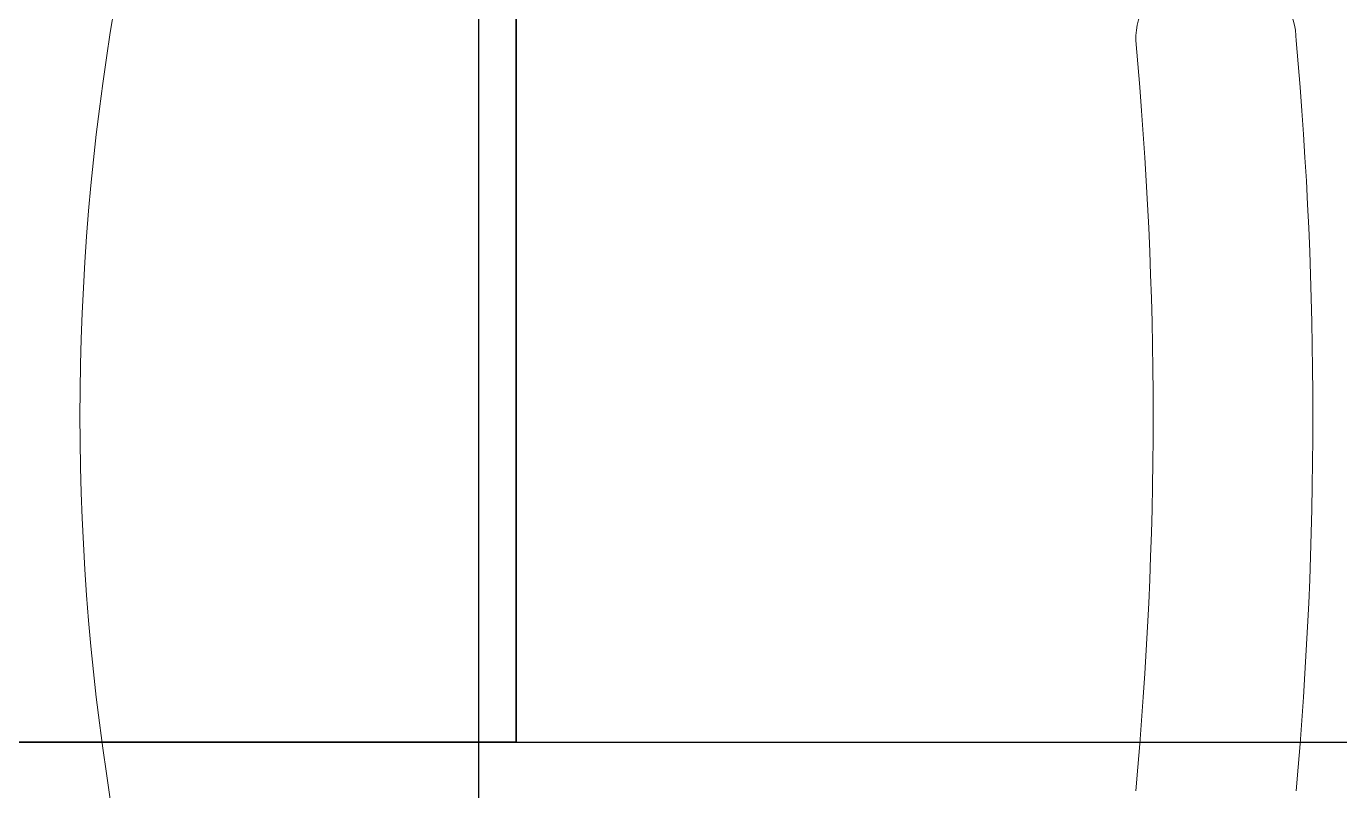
# Model space of a CAD drawing. Extents: x -12260 to 57327, y -29287 to 19916.
# Drawn here: x 48278 to 48853, y 4319 to 4654 of the extents above; entities that cross this region are included whole.
import ezdxf
from ezdxf.enums import TextEntityAlignment as Align

# ---------------------------------------------------------------- set-up
doc = ezdxf.new("R2010")
doc.units = 0
doc.header["$LTSCALE"] = 0.25
doc.linetypes.add('DASHDOT', pattern=[25.4, 12.7, -6.35, 0, -6.35])
doc.layers.add('01-First Floor$0$FALSE CEILING', color=251, linetype='Continuous')
for name, color, linetype, lineweight in [('01-First Floor$0$LOADING', 253, 'Continuous', 5), ('E-LITE-CIRC-NUMB', 6, 'Continuous', 25), ('E-LITE-CLNG', 150, 'Continuous', 35), ('E-LITE-CLNG-CNDT', 6, 'DASHDOT', 35), ('E-LITE-CTRL', 6, 'Continuous', 25), ('E-LITE-IDEN', 6, 'Continuous', 25)]:
    doc.layers.add(name, color=color, linetype=linetype, lineweight=lineweight)
doc.styles.add('DC_SIMPLEX', font='SIMPLEX.shx', dxfattribs={"width": 0.7})

# ---------------------------------------------------------------- blocks, each defined once
blk = doc.blocks.new('01-First Floor$0$GF21018-P')
at = {"color": 0}
for centre, radius, start, end in [((-0.0001, -0.52948), 1.06948, 80.36712, 99.63288), ((0, 1.84674), 1.77674, 264.69456, 275.30527), ((0.16409, 0.0425), 0.03511, 270, 90), ((0, 1.83136), 1.83136, 264.85322, 275.14698)]:
    blk.add_arc(centre, radius, start, end, dxfattribs=at)
blk = doc.blocks.new('01-First Floor')
at = {"layer": '01-First Floor$0$FALSE CEILING', "linetype": 'Continuous'}
for p, q in [((48476, 2540), (48476, 5435)), ((45476, 4340), (48976, 4340))]:
    blk.add_line(p, q, dxfattribs=at)
at = {"layer": '01-First Floor$0$LOADING', "extrusion": (7.77426e-06, -2.24021e-05, 1), "xscale": 1000, "yscale": 1000, "zscale": 1000, "rotation": 89.99858924494788}
blk.add_blockref('01-First Floor$0$GF21018-P', (48841.38, 4483.04, 0.15), dxfattribs=at)
blk = doc.blocks.new('*U16')
blk.add_lwpolyline([(-300, 300), (-300, -300), (300, -300), (300, 300)], close=True)
at = {"layer": 'E-LITE-CIRC-NUMB', "style": 'DC_SIMPLEX', "width": 0.7, "flags": 8}
blk.add_attdef('CIRCUIT', text='', height=200, rotation=0, dxfattribs=at).set_placement((-473.9, 300), align=Align.RIGHT)
at = {"layer": 'E-LITE-CTRL', "style": 'DC_SIMPLEX', "width": 0.7, "flags": 8}
blk.add_attdef('CONTROL', (1118.9, -935), '', height=200, rotation=360, dxfattribs=at)
at = {"layer": 'E-LITE-IDEN', "style": 'DC_SIMPLEX', "width": 0.7, "flags": 8}
blk.add_attdef('TYPE', (460.41, 457.65), '', height=200, rotation=360, dxfattribs=at)

msp = doc.modelspace()

# ---------------------------------------------------------------- block references
at = {"layer": 'E-LITE-CLNG', "xscale": -1}
msp.add_blockref('*U16', (48192.37, 4639.99, -0.21), dxfattribs=at)
at = {"layer": 'E-LITE-CLNG-CNDT'}
msp.add_blockref('01-First Floor', (0, 0), dxfattribs=at)

doc.saveas('drawing.dxf')
